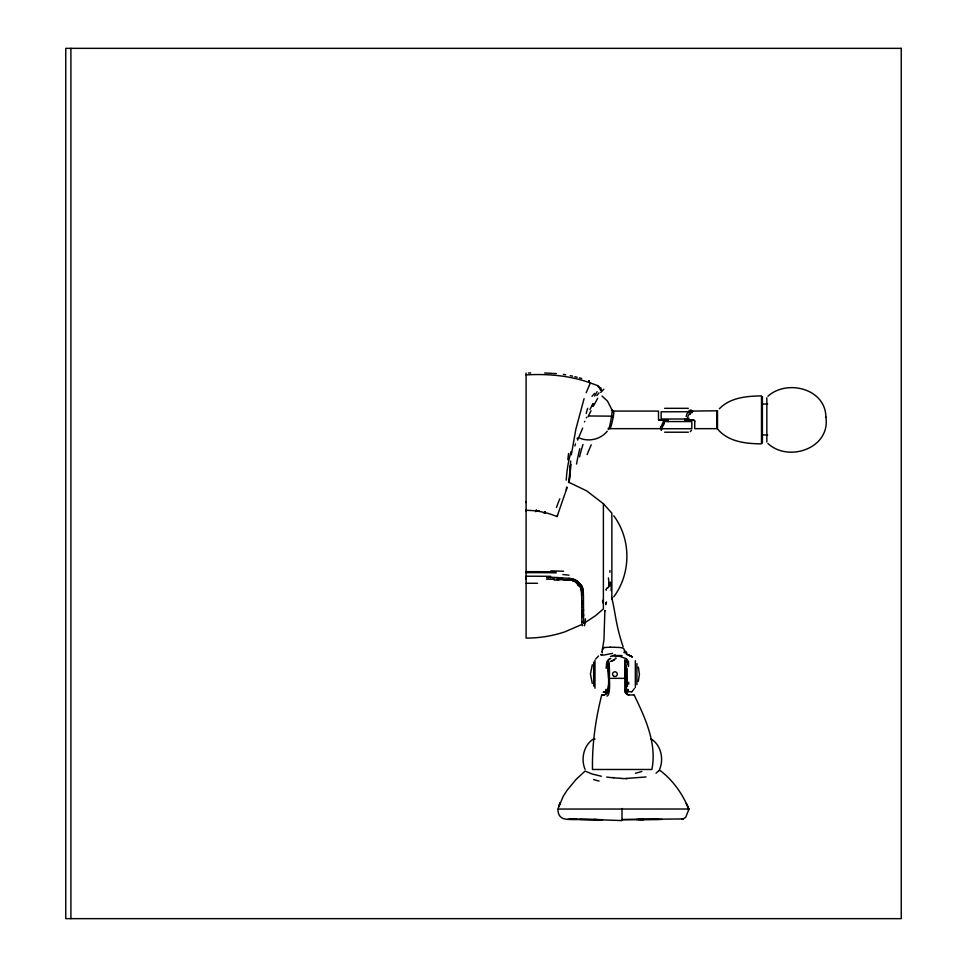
<?xml version="1.0" encoding="UTF-8"?>
<svg xmlns="http://www.w3.org/2000/svg" width="967" height="967" viewBox="0 0 967 967"><rect width="100%" height="100%" fill="white"/><g stroke="black" fill="none" stroke-linecap="round" stroke-linejoin="round"><path stroke-width="1.45" d="M526.084 578L526.084 577.347M526.096 511.035L526.096 509.682M624.791 677.758L625.456 660.328L624.791 678.351L608.642 678.338L608.122 664.063L608.642 678.338M606.188 668.415L606.575 663.942A14.686 13.236 44.7 0 1 606.805 663.181L606.998 662.395A9.477 8.715 10.7 0 1 607.397 661.404A5.814 5.246 -4.9 0 1 609.391 658.998M601.994 651.806L602.586 648.833M688.855 419.255L688.915 418.3M569.104 481.493L569.478 477.142M569.321 480.224L569.358 479.511M569.394 478.798L569.43 478.085M569.515 476.671L569.587 475.244M569.466 477.372L569.708 473.214M569.285 480.937L571.038 464.474M536.165 510.129L535.791 511.712L536.347 510.153M569.623 474.628L570.131 467.158M569.781 472.114L569.865 470.856M570.107 467.569L570.675 460.969M570.204 466.251L570.264 465.598M606.055 689.241L605.958 690.233A13.417 5.705 68 0 1 605.813 690.716M536.056 511.023L536.612 511.023A78.085 78.073 13.6 0 1 541.387 511.785C545.859 513.598 544.88 511.313 544.965 511.724M571.328 454.828L575.824 429.348L584.08 398.646M544.288 513.247L544.784 512.437M692.517 411.676L692.638 411.168A1.221 1.221 0 0 1 691.526 410.371M544.808 511.724L544.506 513.187L544.82 511.664M604.75 611.023L604.846 610.443M544.506 513.187L544.796 511.857M604.883 610.552L603.94 640.009L602.393 649.51M539.09 511.507C541.206 510.745 533.796 510.878 538.97 511.362M544.663 512.546L544.651 512.45A62.263 62.045 13.6 0 1 546.125 512.812L548.458 513.525A75.559 75.547 21.6 0 1 557.101 516.68L557.379 515.737M545.134 511.93L544.784 513.175L544.965 511.966M601.74 694.935C595.527 719.23 592.046 744.397 592.493 769.478L651.891 769.478C657.052 743.236 645.231 717.949 634.11 694.935M624.537 650.646C624.452 646.427 617.417 647.781 614.553 647.237A42.548 8.401 0 0 0 610.201 647.225M574.894 445.932L575.438 443.877M638.293 681.505L639.417 674.301L638.377 667.097M691.502 410.516L690.934 411.712L661.162 411.809L661.126 419.001L688.274 419.001M557.343 515.882L557.621 514.928M609.367 584.068L609.065 585.059M557.572 515.085L564.921 493.847M663.398 424.561L662.25 427.571M568.789 482.485L569.128 481.445M567.218 487.259L565.296 492.807M662.564 423.425L661.235 426.423M577.637 440.118L582.678 428.079M586.195 392.711L590.341 382.92L597.582 385.591A7.917 7.917 0 0 1 598.863 386.546L601.788 390.777L597.884 386.196M592.288 664.8L590.438 674.023L592.251 683.415M659.603 769.333C664.124 758.829 660.884 744.469 650.598 738.607M602.695 648.531L603.045 647.89M661.15 429.819L661.706 428.732M588.021 416.801L591.03 410.757M592.13 406.321L592.481 405.62M593.17 404.266L593.496 403.614M593.327 406.273L597.739 398.235M691.453 430.327L690.257 431.645M690.885 411.809L690.934 411.712A1.221 0.943 26.8 0 0 692.021 412.788M660.425 427.946L660.038 428.502M613.755 596.857C631.258 573.431 631.258 539.199 613.755 515.774M631.91 691.792L634.328 688.613M607.808 587.465L607.167 588.214M659.107 770.626L659.567 770.107L656.025 773.189M607.264 431.197C600.882 439.139 589.241 442.1 579.837 438.172M595.745 658.926L598.488 656.001M767.943 396.252C786.812 378.979 825.685 388.565 825.878 417.079M719.351 408.775C730.23 397.497 746.754 396.107 761.5 395.902L761.5 443.841C745.92 443.768 728.127 441.822 717.514 428.949L717.514 410.782L692.638 411.084M601.414 776.259L592.022 773.987L585.059 771.062L576.114 779.378L566.94 790.498L563.108 796.566L557.911 809.016C557.935 821.527 568.644 819.279 576.9 819.375M610.528 661.537L616.16 658.382M583.452 596.506L583.597 623.534L595.479 615.725L603.384 608.92L603.384 503.71L586.667 490.885L568.403 482.074M603.432 647.588L610.201 647.189M638.365 819.508L643.841 819.46L621.999 819.605L683.367 818.928L685.76 817.2L689.012 809.016L686.304 803.529L687.984 807.167C681.868 792.855 672.428 779.765 659.929 770.361M610.806 658.491L609.5 659.143A5.367 4.726 -13 0 0 607.844 660.691L607.421 661.416A9.477 8.667 3.3 0 0 607.022 662.407M615.109 656.835L617.019 656.291A6.165 5.113 18.1 0 1 619.001 656.158L626.024 658.563A1.837 1.257 34.3 0 1 626.519 659.143L626.628 659.361A4.412 3.167 31.2 0 1 626.749 659.917M604.677 694.826L607.3 693.327L608.606 690.511L608.642 663.447M646.077 776.948L625.975 778.471M681.808 819.17L683.367 818.928M612.558 653.354L603.988 655.058L600.954 654.719M603.215 692.167L604.991 692.021A1.994 1.16 33.5 0 0 605.342 691.852L605.862 690.789A13.417 5.79 67.3 0 0 606.007 690.305M526.096 374.894C547.781 373.661 569.781 375.547 590.341 382.92M688.105 809.077L689.012 809.016L558.382 809.053M528.417 373.032L530.738 372.972M603.686 694.935L604.315 694.886L602.042 694.935M640.299 819.484L662.262 819.424M636.31 819.52L658.6 819.448M762.02 404.049L767.641 404.049M664.607 408.328L688.359 408.328M668.197 421.564L668.197 420.282L659.724 420.282A1.221 1.209 0 0 1 658.503 419.062L658.503 411.084L613.465 411.084A9.005 0.943 -79 0 0 612.848 411.857M685.011 419.001L685.011 420.186L693.52 420.186A1.221 1.221 0 0 1 694.741 421.407L694.741 428.659L716.861 428.659L716.861 411.084M668.197 420.282L659.724 420.282A1.221 1.197 58.1 0 1 658.515 419.062M685.011 420.186L693.52 420.186A1.221 1.185 41.1 0 1 694.729 421.407M664.692 421.564L691.84 421.564L691.84 428.732L661.138 428.732M609.887 428.659L659.917 428.659M664.607 432.213L688.359 432.213M762.02 434.957L767.641 434.957M629.831 694.935L633.856 694.935M588.794 415.991L611.627 416.148A1.741 0.604 7.1 0 0 613.296 416.765M546.923 577.444L547.576 577.444M546.367 579.173L554.417 579.293M546.633 577.444L550.719 577.492M548.241 577.456L548.893 577.456M567.943 819.267L602.514 819.714L579.849 819.4M569.708 819.291L599.443 819.678M550.211 577.48L555.457 577.577M553.499 577.529L552.181 577.504M554.151 577.553L557.427 577.625M556.11 577.589L560.836 577.734M595.853 819.617L593.786 819.545L621.999 820.584L621.999 808.497M556.907 579.354L564.329 579.668M631.584 691.913L628.538 691.61M558.104 577.637C564.933 578.653 574.144 576.719 579.003 583.016M544.711 372.972L556.376 373.6M559.397 579.426L562.371 579.547M621.068 778.338L613.586 777.855M561.392 577.758L562.032 577.795M563.326 579.608L569.805 580.285M612.087 777.722L606.72 777.093M566.771 579.898L567.738 580.019M536.226 510.939L534.872 510.818A81.917 81.917 -0.5 0 0 526.096 510.358M567.992 580.043L569.503 580.236M568.777 578.387L570.24 578.58M569.66 580.26L570.699 580.405M570.53 578.629L571.678 578.81M563.374 374.398L565.695 374.761M570.325 375.643L572.621 376.151M572.44 580.72L574.06 581.179A6.89 6.177 -36.4 0 1 575.788 582.219A13.901 12.293 -24.6 0 1 576.284 582.714L580.43 587.174A7.277 6.322 -23.5 0 1 581.179 588.758M628.574 694.777C631.149 695.382 624.948 694.113 625.226 691.961A5.161 4.412 44.1 0 1 624.827 689.894L624.791 659.784M574.894 376.695L577.154 377.275M579.414 377.867L581.65 378.484M628.526 654.973L629.735 655.421M626.265 654.321L627.523 654.756M628.707 655.251L632.466 657.125L631.826 656.533M630.387 655.711L631.354 656.23M595.031 739.078L594.089 738.607C583.802 744.469 580.563 758.829 585.071 769.333M601.885 654.997L600.676 654.502M602.018 396.059L607.457 401.039L611.833 409.561M767.943 443.49C788.564 462.77 830.701 448.217 825.878 417.091M602.393 652.846L602.066 652.338A18.264 4.146 -46.3 0 1 602.09 651.722M577.589 581.53L581.687 585.942M579.148 583.161L579.825 583.863M603.384 503.71L611.857 513.187L611.857 599.443M573.878 581.119A6.757 6.068 -37.9 0 1 575.51 581.977A10.383 9.235 -28.3 0 1 576.175 582.605L579.438 586.002M579.801 583.85L580.756 584.854M625.734 651.383L626.652 652.362M579.596 586.159L580.49 587.259A11.35 9.924 -15.1 0 1 581.518 590.535M623.147 646.863C615.399 623.763 615.665 613.368 611.664 597.268M610.515 582.448L609.959 582.291A2.152 1.281 -59.5 0 0 609.814 582.617M581.131 588.77L581.59 592.578M588.903 380.684L589.278 382.594L589.036 381.3M588.927 380.829L589.084 381.518M610.648 583.149L610.975 587.15M611.156 590.583L611.047 588.685M581.445 590.523L581.735 598.5M627.124 661.863L626.858 660.026A3.868 2.901 26.7 0 0 626.64 659.119M583.258 591.163L583.452 596.579M627.136 661.936L627.22 664.377M627.341 686.558L627.148 668.753M583.391 594.415L582.315 586.957A9.211 7.893 -27.1 0 0 581.288 585.519M605.801 602.683L605.826 604.762M581.65 594.052L581.675 595.358M581.747 598.754L581.771 601.498M581.771 600.809L581.783 602.937M526.096 502.078L526.096 502.393M526.084 502.55L526.096 502.236M581.796 603.976L581.796 604.738M581.783 602.417L581.808 606.986M581.832 611.144L581.82 607.046M581.844 614.069L581.844 617.019M581.82 609.573L581.844 614.843M526.096 579.076L526.084 578.254M583.585 614.71L583.585 615.798M581.856 621.986L581.856 624.489L564.801 631.862A121.697 121.697 0 0 1 526.096 638.099L526.096 373.117M581.844 616.015L581.856 622.277M766.843 397.775L766.843 442.004M762.395 396.772L762.395 442.971M636.939 663.592L636.939 684.733M635.343 660.727L635.343 687.561M594.983 660.098L594.983 688.214M593.665 662.141L593.665 686.183M70.905 48.35L70.905 918.65M608.678 661.198A21.89 5.306 -88.6 0 1 606.539 692.904M603.553 692.167A16.898 1.245 -6 0 1 603.916 692.094M605.366 691.876A2.345 1.402 37.2 0 1 604.871 692.094M607.361 665.042A21.89 4.775 82.8 0 1 606.95 696.083M625.891 668.016A22.918 2.176 -86.7 0 1 625.794 670.953M626.906 693.835A20.694 1.813 -88.5 0 1 626.604 665.248M610.479 656.545A23.861 13.091 -30 0 1 615.278 654.804M606.527 663.93A14.686 13.32 41 0 1 606.72 663.157M611.289 661.343A23.861 8.473 -26.6 0 1 614.408 660.026M616.958 656.122A6.165 5.27 22.1 0 1 619.001 655.977M628.453 660.981A22.918 4.593 -84.2 0 1 628.538 666.481M628.695 684.237A18.409 1.91 -87.8 0 1 628.671 682.231M627.873 689.822A12.934 4.267 -72.5 0 1 627.825 689.278M628.212 690.909A7.809 3.227 -63 0 1 628.042 689.797M627.873 691.272A7.809 3.554 -55.4 0 1 627.438 690.438M627.414 690.595A12.934 4.642 -69.6 0 1 627.305 690.087M626.773 692.372A18.409 3.941 -81.6 0 1 626.241 690.075M603.408 647.963A6.455 1.789 5.4 0 1 603.964 647.733M602.828 649.244A36.734 9.307 64.7 0 1 602.912 648.905M624.67 650.694A13.973 5.56 20 0 1 624.307 651.299M612.788 655.952A23.8 14.348 -11.3 0 1 622.083 655.65M623.896 652.483A23.148 16.113 -11 0 1 627.027 653.45M627.764 654.647A18.808 7.651 5.5 0 1 628.949 655.155M630.907 656.17A13.2 2.224 15.1 0 1 631.427 656.472M629.469 655.517A20.114 7.398 -5 0 1 630.146 655.795M601.51 654.816A18.458 1.438 14 0 1 601.123 654.611M608.436 577.891A50.381 2.575 82.6 0 1 609.162 586.389M610.636 582.352A12.897 8.111 -52.1 0 1 610.781 583.065M609.222 583.512A11.012 5.681 -61.3 0 1 609.476 582.666M609.391 585.035A6.672 4.63 -51.9 0 1 608.219 587.682M606.478 601.921A37.145 1.499 -80.2 0 1 605.983 603.795M609.911 572.246A41.085 0.858 -88.9 0 1 609.935 570.566M603.07 603.021A38.511 7.567 -75.3 0 1 602.514 600.362M606.212 590.233A2.127 1.076 -58.7 0 1 606.369 589.483M606.104 589.435A3.59 2.248 -52.9 0 1 607.071 588.081M627.112 694.185A4.762 4.448 74.6 0 1 624.718 689.882M628.477 694.959A5.004 4.206 61.8 0 1 627.039 694.403M641.87 771.473A34.655 6.249 -10.8 0 1 635.392 773.237M627.16 778.604A9.61 0.616 2.8 0 1 621.189 778.483M613.876 777.649A78.267 26.012 -6.1 0 1 612.389 777.516M599.093 781.046A63.036 23.027 -7.1 0 1 593.653 779.571M605.741 694.125A5.693 2.889 -45.7 0 1 604.822 694.499M608.195 689.93A4.545 2.889 -57 0 1 605.535 693.629M582.424 625.081A67.049 0.979 88.7 0 1 582.4 625.661M570.808 580.055A28.696 24.598 -25.7 0 1 572.561 580.381A30.545 26.061 -25 0 0 570.506 579.958M550.815 570.917A145.207 41.569 -1.8 0 1 563.652 571.255M525.975 572.669A165.708 19.691 -0.3 0 1 556.23 572.839M526.06 576.223A166.65 15.605 -0.1 0 1 550.888 576.344M581.723 612.051A64.136 1.994 87.9 0 1 581.699 611.712M526.157 583.27A168.379 7.349 0 0 1 537.579 583.294M526 571.678A167.787 18.953 -0.2 0 1 555.674 571.848M585.41 618.759A64.571 3.856 86.7 0 1 584.261 625.806M578.048 583.222A71.57 6.02 85.8 0 1 578.145 585.7M572.331 580.514A14.517 12.97 -35.5 0 1 573.951 580.949M564.232 580.031A54.962 42.185 -14.1 0 1 566.662 580.248M553.994 580.019A134.425 38.97 -1.9 0 1 558.89 580.14M583.512 610.697A63.423 1.898 87.9 0 1 583.427 609.452M581.602 585.99A14.65 12.764 0.5 0 1 583.319 590.958M580.889 584.769A31.234 26.121 -12.4 0 1 581.397 585.349M572.065 579.064A13.006 11.483 -22.9 0 1 577.746 581.493M562.854 574.567A67.086 51.771 -14.3 0 1 568.995 575.196M577.408 438.825A25.505 0.979 -68.8 0 1 577.275 438.945M577.263 438.341A25.505 0.979 -68.8 0 1 577.335 437.978M584.479 421.938A25.662 1.704 -63.9 0 1 584.769 421.31M586.304 417.841A25.662 1.68 -63.9 0 1 586.57 417.285M589.991 409.488A25.65 1.366 -64 0 1 592.916 403.807M586.195 413.525A79.342 14.167 -80.7 0 1 587.658 408.304M567.834 459.748A231.548 161.767 74.4 0 1 568.548 453.523M566.227 480.14A128.974 102.84 68.7 0 1 571.038 451.686M600.712 392.421A50.78 3.203 -54.9 0 1 603.879 389.217M594.439 393.448A69.225 11.048 -36.4 0 1 591.985 396.373M594.62 396.011A120.887 16.427 -69.6 0 1 597.098 391.695M587.078 454.587A214.843 49.619 -73.8 0 1 591.224 444.808M579.584 456.859A128.212 86.8 81.5 0 1 583.016 444.469M600.954 387.9A62.625 10.468 -37.7 0 1 600.338 390.076M596.808 395.624A23.921 4.243 -59.6 0 1 599.032 392.904M576.562 464.003A124.042 72.489 -72.1 0 1 579.813 448.652M556.472 507.518A75.112 19.038 -82 0 1 559.833 498.767M566.565 487.175A70.494 6.793 -75 0 1 566.324 489.882M569.212 482.158A62.613 1.342 -68.8 0 1 569.176 482.521M661.585 429.674A9.67 0.81 -70.6 0 1 661.235 430.097M663.435 420.319A7.531 4.726 -89.7 0 1 662.758 423.619M660.812 427.245A8.352 0.858 -67.2 0 1 660.969 426.713M664.232 421.31A9.452 5.27 -89.6 0 1 663.978 423.014M664.148 423.171A9.9 4.908 -88.2 0 1 663.676 424.924M611.869 409.815A9.706 0.907 -80.9 0 1 611.7 415.979M611.543 416.354A9.839 0.846 -80 0 1 609.44 426.955A9.839 0.846 -80 0 1 608.231 428.345M611.374 410.262A9.984 0.882 -80.8 0 1 611.785 409.815M613.574 411.108A8.655 0.967 -79.2 0 1 613.356 416.632M613.175 416.995A8.836 0.907 -78 0 1 610.975 426.338A8.836 0.907 -78 0 1 609.645 427.849M687.368 420.125A8.558 5.476 -90 0 1 691.925 411.821M686.159 416.584A10.25 5.862 -89.8 0 1 690.704 409.911M690.511 413.743A6.962 0.822 -56.2 0 1 690.087 414.48M560.231 802.791L558.721 806.538L560.231 802.791M901.244 48.35L65.756 48.35L65.756 918.65L901.244 918.65L901.244 48.35M628.018 691.163A4.908 2.26 -53.3 0 0 628.514 691.647A4.908 2.333 -55.5 0 1 628.042 691.079M613.743 676.199A2.369 2.369 0 0 0 617.297 674.144A2.369 2.369 0 0 0 613.743 672.101A2.369 2.369 0 0 0 613.743 676.199"/></g></svg>
